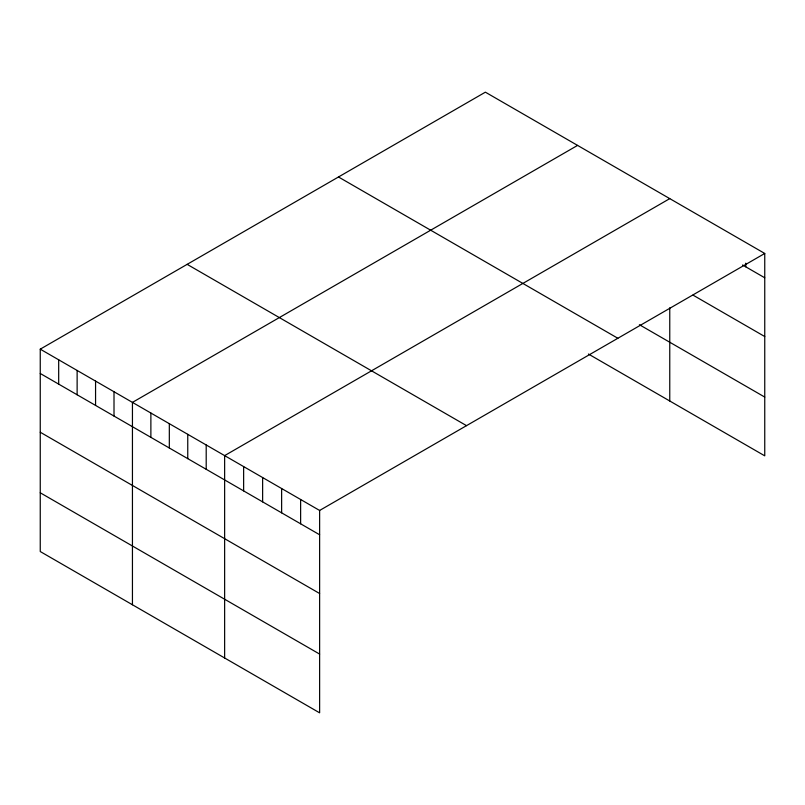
<?xml version="1.0" encoding="UTF-8"?>
<svg xmlns="http://www.w3.org/2000/svg" width="805" height="805" viewBox="0 0 805 805"><rect width="100%" height="100%" fill="white"/><g stroke="black" fill="none" stroke-linecap="round" stroke-linejoin="round"><path stroke-width="1.21" d="M40.25 349.159L319.625 510.461L319.625 712.827L40.25 551.536L40.25 349.159L485.375 92.172L764.75 253.464L764.75 455.841L588.415 354.029M577.567 145.403L132.443 402.389L132.443 604.766M669.76 198.624L224.635 455.62L224.635 657.987M319.625 510.461L764.75 253.464M742.582 264.986L764.75 277.785M692.984 295.103L764.75 336.54M639.391 324.707L764.75 397.076M338.482 176.979L617.858 338.271M187.142 264.352L466.518 425.654M40.25 373.48L319.625 534.772M40.25 432.235L319.625 593.527M40.25 492.781L319.625 654.073M745.752 263.165L745.752 266.817M669.76 307.812L669.76 401.001M300.627 499.492L300.627 523.803M281.629 488.524L281.629 512.835M262.631 477.556L262.631 501.867M243.633 466.588L243.633 490.899M206.201 444.974L206.201 469.285M187.756 434.328L187.756 458.639M169.322 423.682L169.322 447.993M150.877 413.035L150.877 437.346M114.008 391.743L114.008 416.064M95.564 381.097L95.564 405.418M77.129 370.451L77.129 394.772M58.685 359.805L58.685 384.126"/></g></svg>
